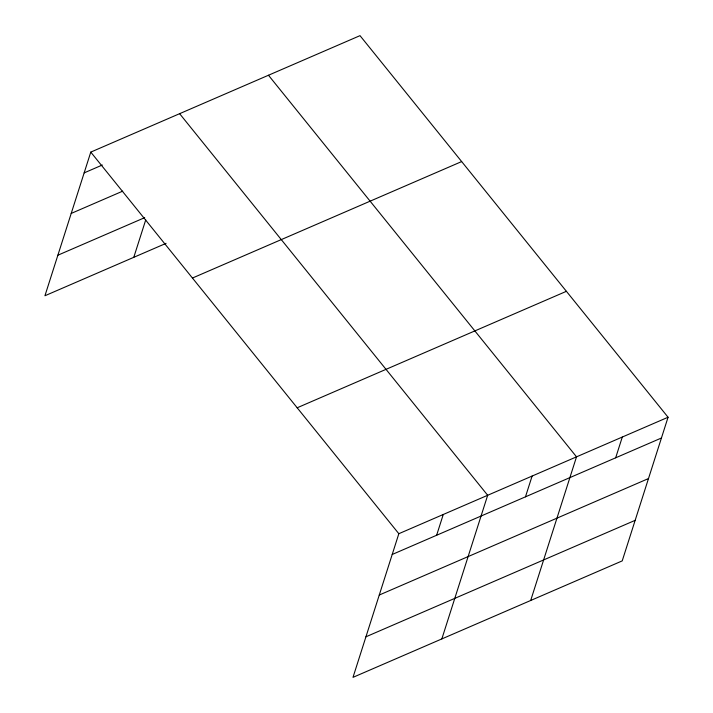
<?xml version="1.0" encoding="UTF-8"?>
<svg xmlns="http://www.w3.org/2000/svg" width="713" height="713" viewBox="0 0 713 713"><rect width="100%" height="100%" fill="white"/><g stroke="black" fill="none" stroke-linecap="round" stroke-linejoin="round"><path stroke-width="1.07" d="M668.063 417.248L398.834 533.707L352.997 677.35L622.217 560.89L668.063 417.248L360.003 35.65L90.783 152.11L44.937 295.752L166.084 243.347M133.786 257.322L145.728 219.898M436.632 535.258L443.263 514.492M441.837 638.919L487.683 495.277L179.623 113.679M525.472 496.827L532.103 476.061M530.686 600.489L576.523 456.837L268.471 75.248M615.667 457.808L622.297 437.042M84.152 172.885L102.324 165.024M71.211 213.428L122.698 191.155M57.878 255.209L144.703 217.652M192.439 278.043L461.659 161.575M297.178 407.783L566.398 291.314M392.212 554.473L661.432 438.014M379.271 595.025L648.491 478.557M365.938 636.798L635.158 520.338M90.783 152.11L398.834 533.707"/></g></svg>
